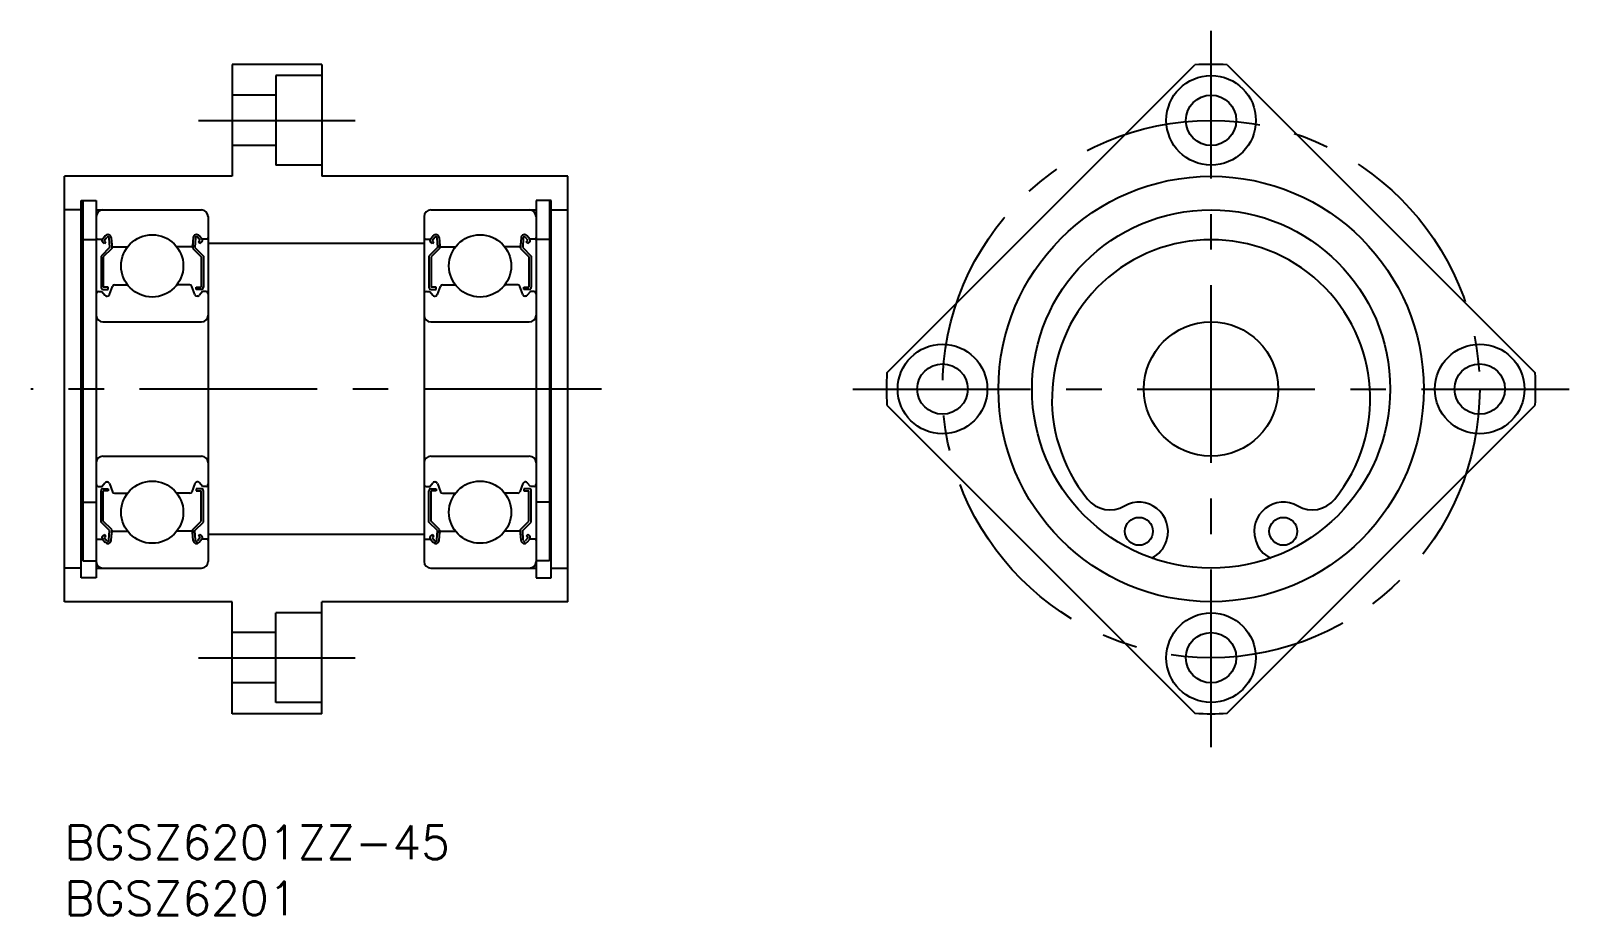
# Model space of a CAD drawing. Extents: x -3 to 134, y -8 to 71.
import ezdxf

# ---------------------------------------------------------------- set-up
doc = ezdxf.new("R2010")
doc.units = 0
doc.header["$LTSCALE"] = 0.5
doc.linetypes.add('CENTER', pattern=[50.8, 31.75, -6.35, 6.35, -6.35])
for name, color, linetype in [('MSM_CENTER', 1, 'CENTER'), ('MSM_CONTINUOUS', 7, 'CONTINUOUS'), ('MSM_PART_NUMBER', 7, 'CONTINUOUS')]:
    doc.layers.add(name, color=color, linetype=linetype)
doc.styles.get("Standard").update_dxf_attribs({"font": 'txt.shx', "height": 3, "bigfont": 'bigfont.shx'})

# ---------------------------------------------------------------- blocks, each defined once
blk = doc.blocks.new('*U6')
at = {"layer": 'MSM_PART_NUMBER'}
blk.add_text('BGSZ6201ZZ-45', height=3, dxfattribs=at).set_placement((0, -3))
blk = doc.blocks.new('*U7')
at = {"layer": 'MSM_PART_NUMBER'}
blk.add_text('BGSZ6201', height=3, dxfattribs=at).set_placement((0, -8))

msp = doc.modelspace()

# ---------------------------------------------------------------- linework, layer by layer
at = {"layer": 'MSM_CENTER'}
for p, q in [((102.47, 7), (102.47, 71)), ((12, 63), (26, 63)), ((48, 39), (-3, 39)), ((70.47, 39), (134.47, 39)), ((12, 15), (26, 15))]:
    msp.add_line(p, q, dxfattribs=at)
msp.add_circle((102.47, 39), 24, dxfattribs=at)
at = {"layer": 'MSM_CONTINUOUS'}
for p, q in [((23, 68), (15, 68)), ((15, 68), (15, 58)), ((23, 68), (23, 58)), ((73.51, 40.44), (101.03, 67.96)), ((103.91, 67.96), (131.44, 40.44)), ((23, 67), (18.9, 67)), ((18.9, 67), (18.9, 59)), ((18.9, 65.25), (15, 65.25)), ((18.9, 60.75), (15, 60.75)), ((0, 20), (0, 58)), ((15, 58), (0, 58)), ((23, 59), (18.9, 59)), ((45, 58), (23, 58)), ((45, 20), (45, 58)), ((1.5, 55), (0, 55)), ((1.5, 55.85), (2.85, 55.85)), ((1.5, 22.15, 1.2), (1.5, 55.85, 1.2)), ((1.65, 55.85, 1.3), (1.65, 23.65, 1.3)), ((2.85, 55.85), (2.85, 22.15)), ((2.85, 55.85, 1.3), (2.85, 22.15, 1.3)), ((2.85, 55), (12.25, 55)), ((32.75, 55), (42.15, 55)), ((42.15, 55.85), (42.15, 22.15)), ((43.5, 55.85, -1.3), (42.15, 55.85, -1.3)), ((43.35, 55.85), (43.35, 23.65)), ((43.5, 22.15, -0.1), (43.5, 55.85, -0.1)), ((43.5, 55, -1.3), (45, 55, -1.3)), ((12.85, 54.4), (12.85, 23.6)), ((32.15, 54.4), (32.15, 23.6)), ((1.65, 52.35), (2.85, 52.35)), ((2.95, 52.4), (3.41, 52.4)), ((3.41, 52.4), (3.66, 52.7)), ((3.56, 52.27), (3.81, 52.57)), ((3.72, 52.14), (3.56, 52.27)), ((3.99, 52.51), (4.03, 51.63)), ((4.19, 52.53), (4.25, 51.79)), ((11.51, 52.53), (11.45, 51.79)), ((11.71, 52.51), (11.67, 51.63)), ((12.14, 52.27), (11.89, 52.57)), ((11.98, 52.14), (12.14, 52.27)), ((12.29, 52.4), (12.04, 52.7)), ((12.75, 52.4), (12.29, 52.4)), ((32.25, 52.4), (32.71, 52.4)), ((32.71, 52.4), (32.96, 52.7)), ((32.86, 52.27), (33.11, 52.57)), ((33.02, 52.14), (32.86, 52.27)), ((33.29, 52.51), (33.33, 51.63)), ((33.49, 52.53), (33.55, 51.79)), ((40.81, 52.53), (40.75, 51.79)), ((41.01, 52.51), (40.97, 51.63)), ((41.44, 52.27), (41.19, 52.57)), ((41.28, 52.14), (41.44, 52.27)), ((41.59, 52.4), (41.34, 52.7)), ((42.05, 52.4), (41.59, 52.4)), ((43.35, 52.35, -1.3), (42.15, 52.35, -1.3)), ((4.03, 51.63), (3.28, 50.88)), ((3.28, 50.88), (3.28, 48.1)), ((3.59, 51.99), (3.43, 52.12)), ((4.23, 51.55), (3.48, 50.8)), ((3.59, 51.99), (3.72, 52.14)), ((4.23, 52.02), (4.23, 51.55)), ((4.35, 51.7), (5.65, 51.7)), ((11.35, 51.7), (10.05, 51.7)), ((11.47, 52.02), (11.47, 51.55)), ((11.47, 51.55), (12.22, 50.8)), ((11.67, 51.63), (12.42, 50.88)), ((12.11, 51.99), (11.98, 52.14)), ((12.11, 51.99), (12.27, 52.12)), ((12.42, 50.88), (12.42, 48.1)), ((32.15, 52), (12.85, 52)), ((33.33, 51.63), (32.58, 50.88)), ((32.58, 50.88), (32.58, 48.1)), ((32.89, 51.99), (32.73, 52.12)), ((33.53, 51.55), (32.78, 50.8)), ((32.89, 51.99), (33.02, 52.14)), ((33.53, 52.02), (33.53, 51.55)), ((33.65, 51.7), (34.95, 51.7)), ((40.65, 51.7), (39.35, 51.7)), ((40.77, 52.02), (40.77, 51.55)), ((40.77, 51.55), (41.52, 50.8)), ((40.97, 51.63), (41.72, 50.88)), ((41.41, 51.99), (41.28, 52.14)), ((41.41, 51.99), (41.57, 52.12)), ((41.72, 50.88), (41.72, 48.1)), ((3.48, 50.8), (3.48, 48.1)), ((12.22, 50.8), (12.22, 48.1)), ((32.78, 50.8), (32.78, 48.1)), ((41.52, 50.8), (41.52, 48.1)), ((4.03, 47.43), (4.3, 48.17)), ((4.49, 48.3), (5.65, 48.3)), ((11.21, 48.3), (10.05, 48.3)), ((11.67, 47.43), (11.4, 48.17)), ((33.33, 47.43), (33.6, 48.17)), ((33.79, 48.3), (34.95, 48.3)), ((40.51, 48.3), (39.35, 48.3)), ((40.97, 47.43), (40.7, 48.17)), ((3.05, 47.7), (3.35, 47.7)), ((3.35, 47.7), (3.63, 47.37)), ((3.93, 48.1), (3.48, 48.1)), ((3.48, 47.9), (3.93, 47.9)), ((3.78, 47.3), (3.84, 47.3)), ((3.93, 47.9), (3.93, 48.1)), ((11.77, 47.9), (11.77, 48.1)), ((11.77, 48.1), (12.22, 48.1)), ((12.22, 47.9), (11.77, 47.9)), ((11.92, 47.3), (11.86, 47.3)), ((12.35, 47.7), (12.07, 47.37)), ((12.65, 47.7), (12.35, 47.7)), ((32.35, 47.7), (32.65, 47.7)), ((32.65, 47.7), (32.93, 47.37)), ((33.23, 48.1), (32.78, 48.1)), ((32.78, 47.9), (33.23, 47.9)), ((33.08, 47.3), (33.14, 47.3)), ((33.23, 47.9), (33.23, 48.1)), ((41.07, 48.1), (41.52, 48.1)), ((41.07, 47.9), (41.07, 48.1)), ((41.52, 47.9), (41.07, 47.9)), ((41.22, 47.3), (41.16, 47.3)), ((41.65, 47.7), (41.37, 47.37)), ((41.95, 47.7), (41.65, 47.7)), ((3.45, 45), (12.25, 45)), ((32.75, 45), (41.55, 45)), ((73.51, 37.56), (101.03, 10.04)), ((103.91, 10.04), (131.44, 37.56)), ((3.45, 33), (12.25, 33)), ((32.75, 33), (41.55, 33)), ((3.05, 30.3), (3.35, 30.3)), ((3.35, 30.3), (3.63, 30.63)), ((3.78, 30.7), (3.84, 30.7)), ((4.03, 30.57), (4.3, 29.83)), ((11.67, 30.57), (11.4, 29.83)), ((11.92, 30.7), (11.86, 30.7)), ((12.35, 30.3), (12.07, 30.63)), ((12.65, 30.3), (12.35, 30.3)), ((32.35, 30.3), (32.65, 30.3)), ((32.65, 30.3), (32.93, 30.63)), ((33.08, 30.7), (33.14, 30.7)), ((33.33, 30.57), (33.6, 29.83)), ((40.97, 30.57), (40.7, 29.83)), ((41.22, 30.7), (41.16, 30.7)), ((41.65, 30.3), (41.37, 30.63)), ((41.95, 30.3), (41.65, 30.3)), ((1.65, 28.89), (2.85, 28.89)), ((3.28, 27.12), (3.28, 29.9)), ((3.48, 30.1), (3.93, 30.1)), ((3.48, 27.2), (3.48, 29.9)), ((3.93, 29.9), (3.48, 29.9)), ((3.93, 30.1), (3.93, 29.9)), ((4.49, 29.7), (5.65, 29.7)), ((11.21, 29.7), (10.05, 29.7)), ((11.77, 30.1), (11.77, 29.9)), ((12.22, 30.1), (11.77, 30.1)), ((11.77, 29.9), (12.22, 29.9)), ((12.22, 27.2), (12.22, 29.9)), ((12.42, 27.12), (12.42, 29.9)), ((32.58, 27.12), (32.58, 29.9)), ((32.78, 30.1), (33.23, 30.1)), ((32.78, 27.2), (32.78, 29.9)), ((33.23, 29.9), (32.78, 29.9)), ((33.23, 30.1), (33.23, 29.9)), ((33.79, 29.7), (34.95, 29.7)), ((40.51, 29.7), (39.35, 29.7)), ((41.52, 30.1), (41.07, 30.1)), ((41.07, 30.1), (41.07, 29.9)), ((41.07, 29.9), (41.52, 29.9)), ((41.52, 27.2), (41.52, 29.9)), ((41.72, 27.12), (41.72, 29.9)), ((43.35, 28.89, -1.3), (42.15, 28.89, -1.3)), ((4.03, 26.37), (3.28, 27.12)), ((4.23, 26.45), (3.48, 27.2)), ((3.99, 25.49), (4.03, 26.37)), ((4.19, 25.47), (4.25, 26.21)), ((4.23, 25.98), (4.23, 26.45)), ((4.35, 26.3), (5.65, 26.3)), ((11.35, 26.3), (10.05, 26.3)), ((11.51, 25.47), (11.45, 26.21)), ((11.47, 26.45), (12.22, 27.2)), ((11.47, 25.98), (11.47, 26.45)), ((11.67, 26.37), (12.42, 27.12)), ((11.71, 25.49), (11.67, 26.37)), ((33.33, 26.37), (32.58, 27.12)), ((33.53, 26.45), (32.78, 27.2)), ((33.29, 25.49), (33.33, 26.37)), ((33.49, 25.47), (33.55, 26.21)), ((33.53, 25.98), (33.53, 26.45)), ((33.65, 26.3), (34.95, 26.3)), ((40.65, 26.3), (39.35, 26.3)), ((40.81, 25.47), (40.75, 26.21)), ((40.77, 26.45), (41.52, 27.2)), ((40.77, 25.98), (40.77, 26.45)), ((40.97, 26.37), (41.72, 27.12)), ((41.01, 25.49), (40.97, 26.37)), ((2.95, 25.6), (3.41, 25.6)), ((3.41, 25.6), (3.66, 25.3)), ((3.59, 26.01), (3.43, 25.88)), ((3.72, 25.86), (3.56, 25.73)), ((3.56, 25.73), (3.81, 25.43)), ((3.59, 26.01), (3.72, 25.86)), ((12.14, 25.73), (11.89, 25.43)), ((12.11, 26.01), (11.98, 25.86)), ((11.98, 25.86), (12.14, 25.73)), ((12.29, 25.6), (12.04, 25.3)), ((12.11, 26.01), (12.27, 25.88)), ((12.75, 25.6), (12.29, 25.6)), ((32.15, 26), (12.85, 26)), ((32.25, 25.6), (32.71, 25.6)), ((32.71, 25.6), (32.96, 25.3)), ((32.89, 26.01), (32.73, 25.88)), ((33.02, 25.86), (32.86, 25.73)), ((32.86, 25.73), (33.11, 25.43)), ((32.89, 26.01), (33.02, 25.86)), ((41.44, 25.73), (41.19, 25.43)), ((41.41, 26.01), (41.28, 25.86)), ((41.28, 25.86), (41.44, 25.73)), ((41.59, 25.6), (41.34, 25.3)), ((41.41, 26.01), (41.57, 25.88)), ((42.05, 25.6), (41.59, 25.6)), ((98.48, 25.44), (98.52, 25.56)), ((106.43, 25.56), (106.46, 25.44)), ((1.65, 23.65), (2.85, 23.65)), ((43.35, 23.65, -1.3), (42.15, 23.65, -1.3)), ((1.5, 23), (0, 23)), ((2.85, 22.15), (1.5, 22.15)), ((2.85, 23), (12.25, 23)), ((5.85, 23), (5.85, 23)), ((32.75, 23), (42.15, 23)), ((35.15, 23), (35.15, 23)), ((42.15, 22.15, -1.3), (43.5, 22.15, -1.3)), ((43.5, 23, -1.3), (45, 23, -1.3)), ((15, 20), (0, 20)), ((15, 10), (15, 20)), ((45, 20), (23, 20)), ((23, 10), (23, 20)), ((23, 19), (18.9, 19)), ((18.9, 11), (18.9, 19)), ((18.9, 17.25), (15, 17.25)), ((18.9, 12.75), (15, 12.75)), ((23, 11), (18.9, 11)), ((23, 10), (15, 10))]:
    msp.add_line(p, q, dxfattribs=at)
for centre, radius in [((102.47, 63), 4), ((102.47, 63), 2.25), ((102.47, 39), 19), ((102.47, 39), 16), ((7.85, 50), 2.78), ((37.15, 50), 2.78), ((102.47, 39), 6), ((78.47, 39), 4), ((126.47, 39), 4), ((78.47, 39), 2.25), ((126.47, 39), 2.25), ((7.85, 28), 2.78), ((37.15, 28), 2.78), ((96.02, 26.29), 1.25), ((108.92, 26.29), 1.25), ((102.47, 15), 4), ((102.47, 15), 2.25)]:
    msp.add_circle(centre, radius, dxfattribs=at)
for centre, radius, start, end in [((102.47, 39), 29, 87.151, 92.849), ((3.45, 54.4), 0.6, 90, 180), ((12.25, 54.4), 0.6, 0, 90), ((32.75, 54.4), 0.6, 90, 180), ((41.55, 54.4), 0.6, 0, 90), ((2.95, 52.5), 0.1, 180, 270), ((3.56, 52.27), 0.2, 140.0012, 230.087), ((3.89, 52.5), 0.3, 4.9968, 140.0012), ((3.89, 52.51), 0.1, 2.8198, 140.0002), ((11.81, 52.5), 0.3, 39.9988, 175.0032), ((11.81, 52.51), 0.1, 39.9998, 177.1802), ((12.14, 52.27), 0.2, 309.913, 39.9988), ((12.75, 52.5), 0.1, 270, 0), ((32.25, 52.5), 0.1, 180, 270), ((32.86, 52.27), 0.2, 140.0012, 230.087), ((33.19, 52.5), 0.3, 4.9968, 140.0012), ((33.19, 52.51), 0.1, 2.8198, 140.0002), ((41.11, 52.5), 0.3, 39.9988, 175.0032), ((41.11, 52.51), 0.1, 39.9998, 177.1802), ((41.44, 52.27), 0.2, 309.913, 39.9988), ((42.05, 52.5), 0.1, 270, 0), ((102.47, 38.12), 14.22, 320.9849, 219.0151), ((4.35, 51.8), 0.1, 184.9968, 270), ((11.35, 51.8), 0.1, 270, 355.0032), ((33.65, 51.8), 0.1, 184.9968, 270), ((40.65, 51.8), 0.1, 270, 355.0032), ((4.49, 48.1), 0.2, 90, 159.9916), ((11.21, 48.1), 0.2, 20.0084, 90), ((33.79, 48.1), 0.2, 90, 159.9916), ((40.51, 48.1), 0.2, 20.0084, 90), ((3.05, 47.5), 0.2, 90, 180), ((3.48, 48.1), 0.2, 180, 270), ((3.78, 47.5), 0.2, 219.9952, 270), ((3.84, 47.5), 0.2, 270, 339.9916), ((11.86, 47.5), 0.2, 200.0084, 270), ((11.92, 47.5), 0.2, 270, 320.0048), ((12.22, 48.1), 0.2, 270, 0), ((12.65, 47.5), 0.2, 0, 90), ((32.35, 47.5), 0.2, 90, 180), ((32.78, 48.1), 0.2, 180, 270), ((33.08, 47.5), 0.2, 219.9952, 270), ((33.14, 47.5), 0.2, 270, 339.9916), ((41.16, 47.5), 0.2, 200.0084, 270), ((41.22, 47.5), 0.2, 270, 320.0048), ((41.52, 48.1), 0.2, 270, 0), ((41.95, 47.5), 0.2, 0, 90), ((3.45, 45.6), 0.6, 180, 270), ((12.25, 45.6), 0.6, 270, 0), ((32.75, 45.6), 0.6, 180, 270), ((41.55, 45.6), 0.6, 270, 0), ((102.47, 39), 29, 177.151, 182.849), ((102.47, 39), 29, 357.151, 2.849), ((3.45, 32.4), 0.6, 90, 180), ((12.25, 32.4), 0.6, 0, 90), ((32.75, 32.4), 0.6, 90, 180), ((41.55, 32.4), 0.6, 0, 90), ((3.05, 30.5), 0.2, 180, 270), ((3.78, 30.5), 0.2, 90, 140.0048), ((3.84, 30.5), 0.2, 20.0084, 90), ((11.86, 30.5), 0.2, 90, 159.9916), ((11.92, 30.5), 0.2, 39.9952, 90), ((12.65, 30.5), 0.2, 270, 0), ((32.35, 30.5), 0.2, 180, 270), ((33.08, 30.5), 0.2, 90, 140.0048), ((33.14, 30.5), 0.2, 20.0084, 90), ((41.16, 30.5), 0.2, 90, 159.9916), ((41.22, 30.5), 0.2, 39.9952, 90), ((41.95, 30.5), 0.2, 270, 0), ((3.48, 29.9), 0.2, 90, 180), ((4.49, 29.9), 0.2, 200.0084, 270), ((11.21, 29.9), 0.2, 270, 339.9916), ((12.22, 29.9), 0.2, 0, 90), ((32.78, 29.9), 0.2, 90, 180), ((33.79, 29.9), 0.2, 200.0084, 270), ((40.51, 29.9), 0.2, 270, 339.9916), ((41.52, 29.9), 0.2, 0, 90), ((93.44, 30.81), 2.6, 219.0151, 299.7762), ((96.02, 26.29), 2.6, 343.6002, 119.7762), ((108.92, 26.29), 2.6, 60.2238, 196.3998), ((111.5, 30.81), 2.6, 240.2238, 320.9849), ((4.35, 26.2), 0.1, 90, 175.0032), ((11.35, 26.2), 0.1, 4.9968, 90), ((33.65, 26.2), 0.1, 90, 175.0032), ((40.65, 26.2), 0.1, 4.9968, 90), ((2.95, 25.5), 0.1, 90, 180), ((3.56, 25.73), 0.2, 129.913, 219.9988), ((3.89, 25.5), 0.3, 219.9988, 355.0032), ((3.89, 25.49), 0.1, 219.9998, 357.1802), ((11.81, 25.5), 0.3, 184.9968, 320.0012), ((11.81, 25.49), 0.1, 182.8198, 320.0002), ((12.14, 25.73), 0.2, 320.0012, 50.087), ((12.75, 25.5), 0.1, 0, 90), ((32.25, 25.5), 0.1, 90, 180), ((32.86, 25.73), 0.2, 129.913, 219.9988), ((33.19, 25.5), 0.3, 219.9988, 355.0032), ((33.19, 25.49), 0.1, 219.9998, 357.1802), ((41.11, 25.5), 0.3, 184.9968, 320.0012), ((41.11, 25.49), 0.1, 182.8198, 320.0002), ((41.44, 25.73), 0.2, 320.0012, 50.087), ((42.05, 25.5), 0.1, 0, 90), ((96.08, 26.15), 2.5, 295.9172, 343.6002), ((108.86, 26.15), 2.5, 196.3998, 244.0828), ((3.45, 23.6), 0.6, 180, 270), ((12.25, 23.6), 0.6, 270, 0), ((32.75, 23.6), 0.6, 180, 270), ((41.55, 23.6), 0.6, 270, 0), ((102.47, 39), 29, 267.151, 272.849)]:
    msp.add_arc(centre, radius, start, end, dxfattribs=at)

# ---------------------------------------------------------------- block references
for name in ['*U6', '*U7']:
    msp.add_blockref(name, (0, 0), dxfattribs=at)

doc.saveas('drawing.dxf')
